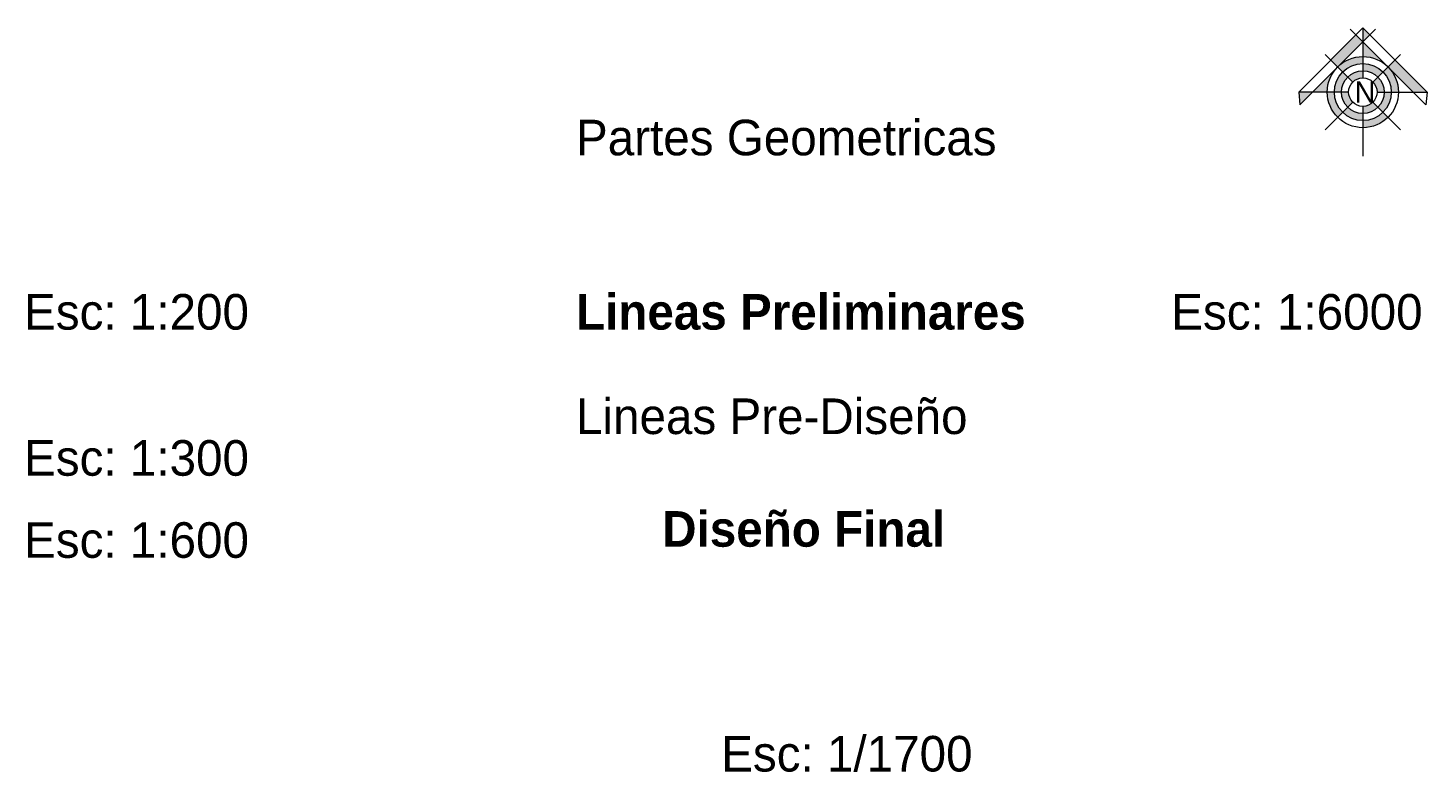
# Model space of a CAD drawing. Header units: metres. Extents: x 8490 to 19635, y 3785 to 12736.
# Drawn here: x 8490 to 12420, y 10645 to 12736 of the extents above; entities that cross this region are included whole.
import ezdxf

# ---------------------------------------------------------------- set-up
doc = ezdxf.new("R2010")
doc.units = ezdxf.units.M
doc.layers.add('Layer2', color=2, linetype='Continuous', lineweight=20)
doc.layers.add('Layer5', color=5, linetype='Continuous', lineweight=50)
doc.styles.get("Standard").update_dxf_attribs({"font": 'utsaahb.ttf'})

msp = doc.modelspace()

# ---------------------------------------------------------------- hatches: boundary and pattern name
at = {"layer": 'Layer2'}
h = msp.add_hatch(color=256, dxfattribs=at)
h.paths.add_polyline_path([(12240.028, 12615.833, 0.19891237), (12197.601, 12598.259), (12211.743, 12584.117, -0.19891237), (12240.028, 12595.833)])
h.paths.add_polyline_path([(12282.454, 12598.259), (12268.312, 12584.117, -0.19891237), (12280.028, 12555.833), (12300.028, 12555.833, 0.19891237)])
h.paths.add_polyline_path([(12282.454, 12513.406), (12268.312, 12527.548, -0.19891237), (12240.028, 12515.833), (12240.028, 12495.833, 0.19891237)])
h.paths.add_polyline_path([(12200.028, 12555.833), (12180.028, 12555.833, 0.19891237), (12197.601, 12513.406), (12211.743, 12527.548, -0.19891237)])
h.paths.add_polyline_path([(12197.601, 12598.259), (12183.459, 12612.401, 0.19891237), (12160.028, 12555.833), (12180.028, 12555.833, -0.19891237)])
h.paths.add_polyline_path([(12240.028, 12635.833), (12240.028, 12615.833, -0.19891237), (12282.454, 12598.259), (12296.596, 12612.401, 0.19891237)])
h.paths.add_polyline_path([(12320.028, 12555.833), (12300.028, 12555.833, -0.19891237), (12282.454, 12513.406), (12296.596, 12499.264, 0.19891237)])
h.paths.add_polyline_path([(12240.028, 12495.833, -0.19891237), (12197.601, 12513.406), (12183.459, 12499.264, 0.19891237), (12240.028, 12475.833)])
h.paths.add_polyline_path([(12160.028, 12555.833), (12140.028, 12555.833, 0.19891237), (12169.317, 12485.122), (12183.459, 12499.264, -0.19891237)])
h.paths.add_polyline_path([(12240.028, 12635.833), (12240.028, 12655.833, 0.19891237), (12169.317, 12626.543), (12183.459, 12612.401, -0.19891237)])
h.paths.add_polyline_path([(12310.738, 12626.543), (12296.596, 12612.401, -0.19891237), (12320.028, 12555.833), (12340.028, 12555.833, 0.19891237)])
h.paths.add_polyline_path([(12310.738, 12485.122), (12296.596, 12499.264, -0.19891237), (12240.028, 12475.833), (12240.028, 12455.833, 0.19891237)])
h.paths.add_polyline_path([(12169.317, 12626.543), (12098.606, 12555.833), (12140.028, 12555.833, -0.19891237)])
h.paths.add_polyline_path([(12240.028, 12697.254), (12240.028, 12655.833, -0.19891237), (12310.738, 12626.543)])
h.paths.add_polyline_path([(12098.606, 12555.833), (12059.75, 12555.833), (12063.251, 12520.477)])
h.paths.add_polyline_path([(12240.028, 12697.254), (12220.6, 12716.682), (12149.889, 12645.971), (12169.317, 12626.543)])
h.paths.add_polyline_path([(12240.028, 12736.11), (12240.028, 12697.254), (12259.456, 12716.682)])
h.paths.add_polyline_path([(12330.166, 12645.971), (12310.738, 12626.543), (12381.449, 12555.833), (12420.305, 12555.833)])

# ---------------------------------------------------------------- linework, layer by layer
for p, q in [((12240.028, 12736.11), (12059.75, 12555.833)), ((12240.028, 12736.11), (12240.028, 12595.833)), ((12240.028, 12736.11), (12420.305, 12555.833)), ((12063.251, 12520.477), (12275.383, 12732.609)), ((12204.672, 12732.609), (12416.804, 12520.477)), ((12133.962, 12661.899), (12211.743, 12584.117)), ((12268.312, 12584.117), (12346.094, 12661.899)), ((12200.028, 12555.833), (12059.75, 12555.833)), ((12059.75, 12555.833), (12063.251, 12520.477)), ((12280.028, 12555.833), (12420.305, 12555.833)), ((12420.305, 12555.833), (12416.804, 12520.477)), ((12133.962, 12449.767), (12211.743, 12527.548)), ((12240.028, 12515.833), (12240.028, 12375.555)), ((12268.312, 12527.548), (12346.094, 12449.767))]:
    msp.add_line(p, q, dxfattribs=at)
for radius in [100, 80, 60, 40]:
    msp.add_circle((12240.028, 12555.833), radius, dxfattribs=at)

# ---------------------------------------------------------------- texts
at = {"layer": 'Layer5', "width": 1405.07983, "attachment_point": 1}
for s, insert, char_height in [('N', (12216.971, 12585.825), 60), ('Partes Geometricas', (10029.353, 12478.249), 100), ('Esc: 1:200', (8478.762, 11988.401), 100), ('{\\fUtsaah|b1|i0|c0|p34;Lineas Preliminares}', (10029.353, 11988.401), 100), ('Esc: 1:6000', (11701.62, 11988.401), 100), ('Lineas Pre-Diseño', (10029.353, 11694.981), 100), ('Esc: 1:300', (8478.762, 11577.859), 100), ('{\\fUtsaah|b1|i0|c0|p34;Diseño Final}', (10271.479, 11378.357), 100), ('Esc: 1:600', (8478.762, 11347.131), 100), ('Esc: 1/1700', (10437.216, 10746.617), 100)]:
    msp.add_mtext(s, dxfattribs=dict(at, insert=insert, char_height=char_height))

doc.saveas('drawing.dxf')
